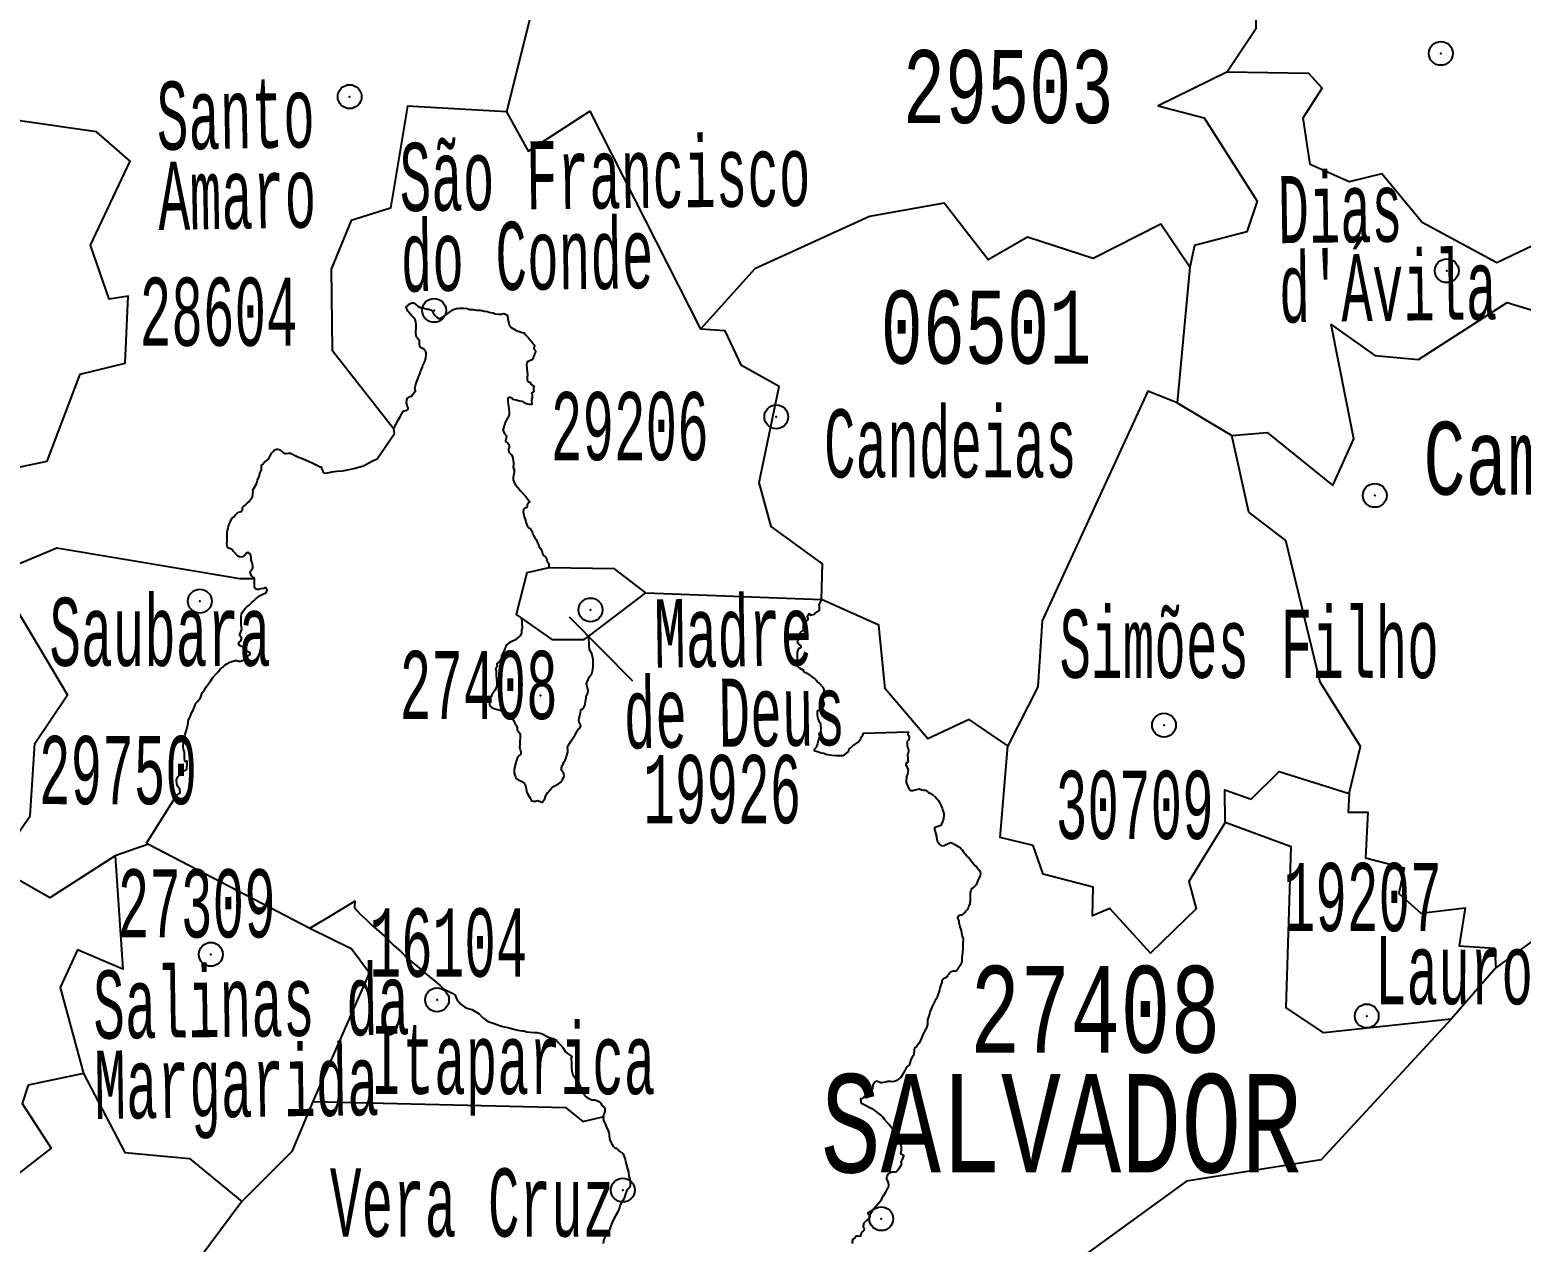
# Model space of a CAD drawing. Header units: millimetres. Extents: x 9851 to 10267, y 23387 to 23778.
# Drawn here: x 10202.42 to 10208.06, y 23594.99 to 23599.58 of the extents above; entities that cross this region are included whole.
import ezdxf
from ezdxf.enums import TextEntityAlignment as Align

# ---------------------------------------------------------------- set-up
doc = ezdxf.new("R2010")
doc.units = ezdxf.units.MM
doc.layers.add('3', color=7, linetype='Continuous')
doc.styles.add('MONOTXT', font='MONOTXT', dxfattribs={"height": 0.2})

# ---------------------------------------------------------------- blocks, each defined once
blk = doc.blocks.new('SEDE')
at = {"layer": '3', "color": 7, "linetype": 'Continuous'}
blk.add_circle((0, 0), 0.00451, dxfattribs=at)

msp = doc.modelspace()

# ---------------------------------------------------------------- linework, layer by layer
at = {"color": 7, "linetype": 'Continuous'}
for p, q in [((10204.3626, 23599.8152), (10204.2263, 23599.269)), ((10206.811, 23598.6813), (10206.7635, 23598.1685)), ((10206.7635, 23598.1685), (10206.9699, 23598.0453)), ((10203.8018, 23598.053), (10203.8, 23598.0705)), ((10204.537, 23597.2865), (10204.7535, 23597.4494)), ((10204.7535, 23597.4494), (10205.4176, 23597.4244)), ((10204.7034, 23597.1157), (10204.4637, 23597.3578)), ((10202.8717, 23596.4994), (10202.7452, 23596.4548)), ((10202.864, 23596.5034), (10202.8717, 23596.4994)), ((10202.8717, 23596.4994), (10203.4825, 23596.1812)), ((10203.4825, 23596.1812), (10203.5498, 23596.2216)), ((10203.4825, 23596.1812), (10203.6379, 23596.104)), ((10207.969, 23596.0315), (10207.7996, 23595.8372)), ((10204.5907, 23595.4682), (10204.5925, 23595.4686))]:
    msp.add_line(p, q, dxfattribs=at)
for points in [[(10206.9505, 23599.4192), (10207.0621, 23599.586), (10207.0599, 23599.7051), (10207.2852, 23599.7341), (10207.114, 23599.7521), (10207.0682, 23599.9292), (10206.9457, 23599.9771), (10207.4218, 23600.4023)], [(10202.3227, 23597.625), (10202.3499, 23597.7618), (10202.266, 23597.8034), (10202.2718, 23597.9031), (10202.4888, 23597.9478), (10202.6138, 23598.2772), (10202.7838, 23598.3191), (10202.7954, 23598.5726), (10202.7227, 23598.561), (10202.6521, 23598.7656), (10202.8019, 23599.0827), (10202.6746, 23599.1934), (10202.3846, 23599.2358), (10202.3341, 23599.3921), (10202.1363, 23599.4644), (10202.1524, 23599.6528), (10201.9715, 23599.7106)], [(10206.9505, 23599.4192), (10206.691, 23599.2926), (10206.8652, 23599.247), (10207.0654, 23598.9309), (10207.0269, 23598.8152), (10206.8291, 23598.7633), (10206.811, 23598.6813)], [(10208.6071, 23599.1244), (10208.4235, 23599.142), (10208.2374, 23599.0421), (10208.216, 23598.8138), (10207.9724, 23598.6985), (10207.6899, 23598.8506), (10207.5374, 23599.0348), (10207.4141, 23599.0041), (10207.2657, 23599.0704), (10207.2396, 23599.2464), (10207.3118, 23599.3587), (10207.2613, 23599.415), (10206.9505, 23599.4192)], [(10206.9699, 23598.0453), (10207.1035, 23598.0566), (10207.3521, 23597.8555), (10207.4315, 23598.0326), (10207.3452, 23598.4653), (10207.511, 23598.3475), (10207.676, 23598.3328), (10208.0115, 23598.5482), (10208.2465, 23598.4764), (10208.3749, 23598.2948), (10208.5682, 23598.3862), (10208.6951, 23598.5614), (10208.9193, 23598.6487), (10208.9679, 23598.8379), (10209.2116, 23598.835), (10209.3254, 23598.7464), (10209.4196, 23598.7901), (10209.3574, 23599.0375), (10209.1257, 23599.1448), (10209.1588, 23599.2188), (10209.0718, 23599.3907), (10208.9185, 23599.3847), (10208.7974, 23599.1851), (10208.6071, 23599.1244)], [(10204.2263, 23599.269), (10203.8513, 23599.2909), (10203.7866, 23598.9055), (10203.6385, 23598.8584), (10203.563, 23598.6748), (10203.5665, 23598.3681), (10203.8, 23598.0705)], [(10204.2263, 23599.269), (10204.3074, 23599.1206), (10204.5412, 23599.272), (10204.9599, 23598.4476)], [(10206.811, 23598.6813), (10206.7013, 23598.8444), (10206.4446, 23598.7152), (10206.1966, 23598.7952), (10206.0485, 23598.7101), (10205.881, 23598.9238), (10205.5991, 23598.8731), (10205.1649, 23598.6752), (10204.9599, 23598.4476)], [(10210.4315, 23598.8363), (10210.3107, 23598.6745), (10210.2602, 23598.4476), (10209.5644, 23597.7968), (10208.2763, 23596.2565), (10207.969, 23596.0315)], [(10203.8, 23598.0705), (10203.8094, 23598.0912), (10203.818, 23598.1052), (10203.8249, 23598.1187), (10203.83, 23598.1287), (10203.8333, 23598.1345), (10203.8383, 23598.1385), (10203.8448, 23598.1399), (10203.8484, 23598.1412), (10203.8505, 23598.1426), (10203.8539, 23598.1443), (10203.8538, 23598.1502), (10203.8506, 23598.157), (10203.8472, 23598.1701), (10203.8485, 23598.1787), (10203.8518, 23598.1868), (10203.8592, 23598.1913), (10203.8674, 23598.1949), (10203.8711, 23598.2008), (10203.8769, 23598.2075), (10203.8813, 23598.212), (10203.8813, 23598.2152), (10203.8795, 23598.2236), (10203.8814, 23598.2348), (10203.886, 23598.2467), (10203.8892, 23598.256), (10203.8934, 23598.2668), (10203.8971, 23598.275), (10203.9013, 23598.2854), (10203.9043, 23598.2957), (10203.9077, 23598.3052), (10203.911, 23598.3151), (10203.9142, 23598.3205), (10203.9175, 23598.3254), (10203.9207, 23598.3377), (10203.9222, 23598.3499), (10203.9222, 23598.3552), (10203.9206, 23598.3611), (10203.9174, 23598.3669), (10203.913, 23598.372), (10203.9053, 23598.3758), (10203.9009, 23598.3785), (10203.8984, 23598.3824), (10203.897, 23598.3901), (10203.8971, 23598.3987), (10203.8971, 23598.4059), (10203.8934, 23598.4079), (10203.89, 23598.4127), (10203.8852, 23598.4176), (10203.8834, 23598.4312), (10203.8834, 23598.438), (10203.8839, 23598.4469), (10203.884, 23598.4564), (10203.8838, 23598.4655), (10203.8824, 23598.4754), (10203.8806, 23598.4831), (10203.8784, 23598.4885), (10203.8712, 23598.4935), (10203.8667, 23598.4989), (10203.8585, 23598.5075), (10203.853, 23598.5153), (10203.8484, 23598.5248), (10203.8455, 23598.5297), (10203.8462, 23598.532), (10203.8494, 23598.5337), (10203.8512, 23598.5355), (10203.8531, 23598.5355), (10203.8549, 23598.5387), (10203.8567, 23598.5419), (10203.8623, 23598.545), (10203.8678, 23598.5463), (10203.874, 23598.5463), (10203.8783, 23598.5447), (10203.8902, 23598.5341), (10203.8966, 23598.5309), (10203.8994, 23598.5295), (10203.9044, 23598.5293), (10203.9099, 23598.5282), (10203.917, 23598.5255), (10203.9267, 23598.5227), (10203.9324, 23598.5227), (10203.9425, 23598.5186), (10203.9441, 23598.5168), (10203.947, 23598.5123), (10203.9484, 23598.5082), (10203.9516, 23598.5033), (10203.9544, 23598.4992), (10203.9631, 23598.491), (10203.9704, 23598.4878), (10203.9722, 23598.4865), (10203.9779, 23598.4883), (10203.9883, 23598.4954), (10204.0094, 23598.5106), (10204.0182, 23598.5166), (10204.026, 23598.522), (10204.0366, 23598.5256), (10204.0499, 23598.5269), (10204.0655, 23598.5268), (10204.0788, 23598.5255), (10204.0875, 23598.5222), (10204.0985, 23598.5221), (10204.1054, 23598.5209), (10204.1123, 23598.5195), (10204.1201, 23598.5193), (10204.126, 23598.5192), (10204.1325, 23598.5181), (10204.1421, 23598.5154), (10204.1536, 23598.5137), (10204.1586, 23598.5122), (10204.1664, 23598.5101), (10204.1751, 23598.5088), (10204.1829, 23598.5054), (10204.1958, 23598.5039), (10204.2065, 23598.5039), (10204.2095, 23598.5053), (10204.216, 23598.507), (10204.2247, 23598.503), (10204.2292, 23598.4998), (10204.2297, 23598.4995), (10204.2299, 23598.4948), (10204.2324, 23598.4808), (10204.2362, 23598.4637), (10204.2438, 23598.4542), (10204.2589, 23598.4447), (10204.2694, 23598.4396), (10204.2758, 23598.4383), (10204.2807, 23598.436), (10204.2903, 23598.4333), (10204.2928, 23598.4333), (10204.2942, 23598.4305), (10204.296, 23598.4265), (10204.3038, 23598.42), (10204.3084, 23598.4152), (10204.3166, 23598.4053), (10204.3209, 23598.4), (10204.3246, 23598.3958), (10204.3301, 23598.3885), (10204.3317, 23598.3866), (10204.3317, 23598.3836), (10204.33, 23598.3777), (10204.33, 23598.3732), (10204.3305, 23598.3716), (10204.3323, 23598.3691), (10204.3348, 23598.3664), (10204.3367, 23598.3643), (10204.3352, 23598.3619), (10204.332, 23598.3537), (10204.3301, 23598.3465), (10204.3281, 23598.3427), (10204.3228, 23598.3316), (10204.3193, 23598.3303), (10204.3103, 23598.3258), (10204.3062, 23598.3245), (10204.303, 23598.3191), (10204.3016, 23598.3132), (10204.3029, 23598.2992), (10204.3047, 23598.2838), (10204.3051, 23598.2806), (10204.3051, 23598.2768), (10204.3049, 23598.2719), (10204.3037, 23598.2676), (10204.3037, 23598.2626), (10204.3037, 23598.2577), (10204.3042, 23598.2536), (10204.3064, 23598.25), (10204.308, 23598.2479), (10204.314, 23598.2468), (10204.3165, 23598.2455), (10204.3169, 23598.2405), (10204.3213, 23598.2369), (10204.3288, 23598.2327), (10204.3288, 23598.2296), (10204.3275, 23598.2224), (10204.3275, 23598.2188), (10204.3292, 23598.2136), (10204.3292, 23598.2116), (10204.3265, 23598.2104), (10204.3223, 23598.2066), (10204.3237, 23598.1974), (10204.3237, 23598.1901), (10204.3209, 23598.1766), (10204.3222, 23598.1655), (10204.3208, 23598.1621), (10204.313, 23598.1619), (10204.3061, 23598.1631), (10204.2986, 23598.1662), (10204.2917, 23598.1712), (10204.2855, 23598.174), (10204.2768, 23598.1753), (10204.2702, 23598.1762), (10204.2626, 23598.1786), (10204.2502, 23598.1808), (10204.2484, 23598.1826), (10204.2463, 23598.1867), (10204.2419, 23598.188), (10204.236, 23598.1898), (10204.2309, 23598.1859), (10204.2309, 23598.177), (10204.2324, 23598.1623), (10204.2331, 23598.1569), (10204.2349, 23598.1474), (10204.2363, 23598.1316), (10204.2365, 23598.1227), (10204.2339, 23598.1178), (10204.2337, 23598.1147), (10204.229, 23598.1077), (10204.2233, 23598.0992), (10204.22, 23598.092), (10204.2184, 23598.0865), (10204.2157, 23598.0757), (10204.2126, 23598.0665), (10204.219, 23598.0518), (10204.2204, 23598.0491), (10204.2231, 23598.0459), (10204.2258, 23598.0439), (10204.2245, 23598.0355), (10204.2231, 23598.0297), (10204.2228, 23598.0243), (10204.2248, 23598.0208), (10204.2306, 23598.0157), (10204.2331, 23598.0125), (10204.2349, 23598.008), (10204.2368, 23598.003), (10204.234, 23597.9958), (10204.2337, 23597.9911), (10204.2344, 23597.9822), (10204.2444, 23597.9725), (10204.2481, 23597.966), (10204.2499, 23597.9596), (10204.2517, 23597.9503), (10204.2522, 23597.9436), (10204.2521, 23597.9352), (10204.2519, 23597.932), (10204.2507, 23597.928), (10204.2516, 23597.9224), (10204.2544, 23597.9158), (10204.2548, 23597.91), (10204.2545, 23597.905), (10204.2532, 23597.9005), (10204.2517, 23597.8865), (10204.2517, 23597.877), (10204.2533, 23597.8706), (10204.2562, 23597.8652), (10204.2606, 23597.8589), (10204.2683, 23597.8483), (10204.2788, 23597.8351), (10204.2903, 23597.8228), (10204.2985, 23597.8148), (10204.3047, 23597.8069), (10204.3095, 23597.8008), (10204.3141, 23597.7947), (10204.3071, 23597.7888), (10204.3055, 23597.7848), (10204.3044, 23597.7803), (10204.3042, 23597.7753), (10204.2989, 23597.7717), (10204.2961, 23597.7715), (10204.2905, 23597.7645), (10204.2891, 23597.7557), (10204.2919, 23597.7439), (10204.2923, 23597.7376), (10204.296, 23597.7281), (10204.2991, 23597.7191), (10204.3005, 23597.7141), (10204.3032, 23597.7065), (10204.3055, 23597.7026), (10204.3091, 23597.6976), (10204.3137, 23597.6951), (10204.3194, 23597.6856), (10204.3224, 23597.6825), (10204.3238, 23597.6764), (10204.3251, 23597.6714), (10204.3283, 23597.6662), (10204.3329, 23597.6576), (10204.3379, 23597.651), (10204.3406, 23597.6454), (10204.3434, 23597.6388), (10204.3466, 23597.6314), (10204.3498, 23597.6239), (10204.3543, 23597.617), (10204.3594, 23597.609), (10204.3639, 23597.5935), (10204.3657, 23597.5917), (10204.3698, 23597.5889), (10204.3735, 23597.5858), (10204.3767, 23597.5804), (10204.3783, 23597.5749), (10204.3803, 23597.5665), (10204.3835, 23597.5636), (10204.3861, 23597.5587), (10204.3865, 23597.5557), (10204.3857, 23597.5444)], [(10205.4176, 23597.4244), (10205.4218, 23597.5601), (10205.2277, 23597.7014), (10205.1815, 23597.8668), (10205.2579, 23598.2301), (10205.1154, 23598.3097), (10205.0533, 23598.4405), (10204.9599, 23598.4476)], [(10206.7635, 23598.1685), (10206.6524, 23598.2127), (10206.2527, 23597.3437), (10206.2357, 23597.0941), (10206.1229, 23596.8706)], [(10203.2628, 23597.5124), (10203.2592, 23597.5186), (10203.2565, 23597.5264), (10203.2568, 23597.5287), (10203.2593, 23597.5325), (10203.2669, 23597.5444), (10203.2669, 23597.5447), (10203.266, 23597.552), (10203.2658, 23597.5589), (10203.2633, 23597.5652), (10203.2615, 23597.5693), (10203.2597, 23597.5738), (10203.2601, 23597.5824), (10203.2588, 23597.5906), (10203.2538, 23597.5984), (10203.2478, 23597.6028), (10203.2423, 23597.5999), (10203.2372, 23597.5942), (10203.2336, 23597.5908), (10203.2276, 23597.5864), (10203.2179, 23597.5853), (10203.2092, 23597.5891), (10203.1969, 23597.602), (10203.1928, 23597.6065), (10203.1907, 23597.6115), (10203.1822, 23597.6161), (10203.1737, 23597.6194), (10203.1703, 23597.6218), (10203.1681, 23597.636), (10203.1695, 23597.645), (10203.1697, 23597.6518), (10203.1698, 23597.6666), (10203.1692, 23597.68), (10203.1706, 23597.6874), (10203.1729, 23597.6935), (10203.1747, 23597.7022), (10203.1784, 23597.7118), (10203.1829, 23597.7226), (10203.1875, 23597.7314), (10203.1928, 23597.7365), (10203.2015, 23597.7451), (10203.2057, 23597.7503), (10203.2135, 23597.7545), (10203.2222, 23597.7579), (10203.2254, 23597.7612), (10203.2278, 23597.7644), (10203.2276, 23597.7683), (10203.226, 23597.7715), (10203.2301, 23597.7755), (10203.2357, 23597.78), (10203.2453, 23597.7885), (10203.2513, 23597.7939), (10203.2571, 23597.8025), (10203.2615, 23597.8079), (10203.2647, 23597.8136), (10203.267, 23597.8241), (10203.2671, 23597.8327), (10203.2669, 23597.84), (10203.2676, 23597.8413), (10203.2689, 23597.8427), (10203.2777, 23597.8568), (10203.281, 23597.8661), (10203.2842, 23597.876), (10203.2879, 23597.8855), (10203.2917, 23597.8941), (10203.293, 23597.9017), (10203.2972, 23597.9098), (10203.2986, 23597.9155), (10203.2991, 23597.9206), (10203.2991, 23597.927), (10203.2993, 23597.9329), (10203.3024, 23597.9353), (10203.3093, 23597.9432), (10203.3114, 23597.9468), (10203.3203, 23597.9513), (10203.3263, 23597.9558), (10203.33, 23597.9625), (10203.3328, 23597.9711), (10203.3388, 23597.9792), (10203.3429, 23597.9851), (10203.3485, 23597.9905), (10203.3554, 23597.9936), (10203.3604, 23597.9936), (10203.3659, 23597.9922), (10203.3705, 23597.9891), (10203.376, 23597.9846), (10203.3828, 23597.9795), (10203.3888, 23597.9775), (10203.3916, 23597.9764), (10203.3934, 23597.9764), (10203.4012, 23597.9786), (10203.4095, 23597.9785), (10203.437, 23597.9645), (10203.4566, 23597.9568), (10203.4773, 23597.9477), (10203.4965, 23597.9386), (10203.5217, 23597.9266), (10203.5249, 23597.9266), (10203.5263, 23597.9252), (10203.5268, 23597.9213), (10203.5286, 23597.9177), (10203.5304, 23597.9132), (10203.5308, 23597.91), (10203.5313, 23597.9073), (10203.5345, 23597.9035), (10203.5359, 23597.9024), (10203.5492, 23597.9037), (10203.5666, 23597.9082), (10203.5836, 23597.9095), (10203.6052, 23597.9108), (10203.6264, 23597.9157), (10203.6488, 23597.9208), (10203.6856, 23597.9304), (10203.7187, 23597.9486), (10203.7367, 23597.9569), (10203.8018, 23598.053)], [(10207.4141, 23596.6912), (10207.4566, 23596.8691), (10207.3041, 23597.1117), (10207.1746, 23597.6477), (10207.0343, 23597.7548), (10206.9699, 23598.0453)], [(10202.2899, 23596.4143), (10202.4241, 23596.6057), (10202.4416, 23596.8802), (10202.5652, 23597.0635), (10202.2949, 23597.5182), (10202.3227, 23597.625)], [(10203.2732, 23597.5026), (10203.2177, 23597.5028), (10202.5251, 23597.6189), (10202.3532, 23597.547), (10202.3227, 23597.625)], [(10204.3857, 23597.5444), (10204.3032, 23597.5252), (10204.2627, 23597.3685), (10204.2829, 23597.3543)], [(10204.7535, 23597.4494), (10204.6349, 23597.5405), (10204.3857, 23597.5444)], [(10202.864, 23596.5034), (10202.978, 23596.6831), (10202.9916, 23596.693), (10202.992, 23596.693), (10202.9909, 23596.7061), (10202.9827, 23596.7169), (10202.9786, 23596.7269), (10202.9773, 23596.7432), (10202.9828, 23596.7539), (10202.9921, 23596.767), (10203.0004, 23596.7765), (10203.0077, 23596.778), (10203.0137, 23596.78), (10203.0165, 23596.7827), (10203.0165, 23596.7857), (10203.0162, 23596.79), (10203.0174, 23596.7931), (10203.0179, 23596.7949), (10203.0179, 23596.799), (10203.0177, 23596.8053), (10203.0177, 23596.8121), (10203.0164, 23596.8148), (10203.012, 23596.8108), (10203.0092, 23596.8135), (10203.0079, 23596.8261), (10203.0082, 23596.8329), (10203.0085, 23596.8388), (10203.0085, 23596.8446), (10203.0069, 23596.8509), (10203.0044, 23596.8545), (10203.003, 23596.872), (10203.0045, 23596.8788), (10203.0059, 23596.8909), (10203.0096, 23596.9103), (10203.0159, 23596.9301), (10203.0203, 23596.9509), (10203.0222, 23596.9597), (10203.0222, 23596.9629), (10203.0241, 23596.9716), (10203.0292, 23596.9807), (10203.0347, 23596.9955), (10203.0408, 23597.0055), (10203.0449, 23597.0158), (10203.0454, 23597.0188), (10203.0477, 23597.0266), (10203.0517, 23597.0339), (10203.0565, 23597.0393), (10203.0681, 23597.0532), (10203.0743, 23597.0712), (10203.0838, 23597.083), (10203.0886, 23597.092), (10203.0972, 23597.1046), (10203.1062, 23597.1154), (10203.1156, 23597.1293), (10203.129, 23597.1443), (10203.1368, 23597.1519), (10203.1433, 23597.1609), (10203.1528, 23597.1685), (10203.1622, 23597.1776), (10203.1684, 23597.1816), (10203.1797, 23597.1872), (10203.199, 23597.1937), (10203.2059, 23597.1934), (10203.2116, 23597.1918), (10203.221, 23597.1916), (10203.2302, 23597.1954), (10203.2362, 23597.2012), (10203.2449, 23597.2076), (10203.2537, 23597.2147), (10203.2565, 23597.2193), (10203.2551, 23597.2233), (10203.2549, 23597.2247), (10203.251, 23597.226), (10203.2441, 23597.2292), (10203.2396, 23597.2337), (10203.235, 23597.2387), (10203.2318, 23597.2428), (10203.2281, 23597.246), (10203.221, 23597.2487), (10203.2159, 23597.2505), (10203.2123, 23597.2564), (10203.2149, 23597.2633), (10203.2211, 23597.2688), (10203.2232, 23597.2744), (10203.223, 23597.2812), (10203.2202, 23597.2848), (10203.2177, 23597.2879), (10203.2175, 23597.2925), (10203.2198, 23597.2988), (10203.2242, 23597.3085), (10203.2247, 23597.3148), (10203.222, 23597.3261), (10203.222, 23597.3415), (10203.2228, 23597.359), (10203.2238, 23597.3694), (10203.2265, 23597.3753), (10203.2318, 23597.3844), (10203.2383, 23597.3918), (10203.2432, 23597.3974), (10203.2521, 23597.4035), (10203.2627, 23597.4127), (10203.2697, 23597.4194), (10203.2751, 23597.4248), (10203.2846, 23597.4327), (10203.2936, 23597.4397), (10203.3037, 23597.445), (10203.3161, 23597.4495), (10203.3184, 23597.4532), (10203.3212, 23597.4594), (10203.3199, 23597.463), (10203.3169, 23597.4685), (10203.3102, 23597.4685), (10203.3063, 23597.4667), (10203.2971, 23597.4652), (10203.2873, 23597.4623), (10203.2827, 23597.4623), (10203.2785, 23597.4641), (10203.2764, 23597.4645), (10203.273, 23597.4695), (10203.2731, 23597.474), (10203.2731, 23597.4826), (10203.2731, 23597.4914), (10203.2732, 23597.4989), (10203.2732, 23597.5026)], [(10203.2732, 23597.5026), (10203.2732, 23597.5034), (10203.2718, 23597.5066), (10203.2704, 23597.5066), (10203.2628, 23597.5124)], [(10205.4176, 23597.4244), (10205.408, 23597.4039), (10205.4082, 23597.3988), (10205.4082, 23597.3852), (10205.4082, 23597.3834), (10205.4054, 23597.3802), (10205.4022, 23597.3785), (10205.3939, 23597.3735), (10205.3875, 23597.3681), (10205.3861, 23597.3663), (10205.3801, 23597.365), (10205.3762, 23597.3659), (10205.3732, 23597.3695), (10205.3719, 23597.3709), (10205.3682, 23597.3693), (10205.3666, 23597.365), (10205.3654, 23597.3623), (10205.3638, 23597.3596), (10205.3643, 23597.3547), (10205.3663, 23597.351), (10205.3661, 23597.3481), (10205.3603, 23597.3431), (10205.3511, 23597.3379), (10205.3497, 23597.3348), (10205.3495, 23597.3312), (10205.3483, 23597.3276), (10205.3485, 23597.3213), (10205.3485, 23597.3108), (10205.3471, 23597.3066), (10205.3423, 23597.3036), (10205.3391, 23597.3005), (10205.3361, 23597.2966), (10205.3331, 23597.2933), (10205.331, 23597.2868), (10205.3284, 23597.2827), (10205.3287, 23597.2766), (10205.3289, 23597.2741), (10205.3289, 23597.27), (10205.3257, 23597.2653), (10205.3297, 23597.2568), (10205.3348, 23597.2529), (10205.3371, 23597.2515), (10205.3394, 23597.2488), (10205.3391, 23597.2429), (10205.3352, 23597.2405), (10205.3311, 23597.2389), (10205.3274, 23597.2294), (10205.326, 23597.2247), (10205.3259, 23597.2132), (10205.325, 23597.1956), (10205.3268, 23597.1843), (10205.3268, 23597.1822), (10205.3281, 23597.1759), (10205.3281, 23597.1735), (10205.3281, 23597.1708), (10205.3291, 23597.1687), (10205.335, 23597.1667), (10205.335, 23597.1664), (10205.3387, 23597.1628), (10205.3405, 23597.1615), (10205.3453, 23597.1617), (10205.3501, 23597.1553), (10205.3515, 23597.1513), (10205.3547, 23597.1486), (10205.3584, 23597.1486), (10205.3622, 23597.1459), (10205.3648, 23597.1442), (10205.3753, 23597.1377), (10205.3854, 23597.13), (10205.3923, 23597.1246), (10205.3978, 23597.1196), (10205.4053, 23597.1106), (10205.4106, 23597.1073), (10205.4225, 23597.0933), (10205.4252, 23597.087), (10205.4266, 23597.0843), (10205.4266, 23597.0793), (10205.4263, 23597.0724), (10205.4263, 23597.0694), (10205.4251, 23597.068), (10205.4219, 23597.0647), (10205.4224, 23597.0593), (10205.4203, 23597.0545), (10205.4212, 23597.0464), (10205.4264, 23597.0306), (10205.4248, 23597.0197), (10205.4209, 23597.0144), (10205.4176, 23597.0112), (10205.4107, 23597.0076), (10205.4057, 23597.0049), (10205.4043, 23597.0035), (10205.4011, 23596.9991), (10205.4011, 23596.9891), (10205.4029, 23596.981), (10205.4042, 23596.9738), (10205.4077, 23596.9656), (10205.412, 23596.9575), (10205.4138, 23596.9507), (10205.4156, 23596.934), (10205.4137, 23596.924), (10205.411, 23596.9178), (10205.4114, 23596.9142), (10205.4121, 23596.9112), (10205.4044, 23596.8902), (10205.4031, 23596.8844), (10205.4028, 23596.8783), (10205.3989, 23596.8704), (10205.3989, 23596.8672), (10205.3989, 23596.8659), (10205.3952, 23596.8627), (10205.3899, 23596.8574), (10205.3892, 23596.8528), (10205.4057, 23596.8478), (10205.4158, 23596.8447), (10205.4259, 23596.8432), (10205.4337, 23596.8399), (10205.458, 23596.8362), (10205.4709, 23596.8348), (10205.4867, 23596.8346), (10205.4968, 23596.8345), (10205.5048, 23596.8372), (10205.5196, 23596.8498), (10205.5228, 23596.8598), (10205.5293, 23596.8652), (10205.5366, 23596.8715), (10205.5562, 23596.8852), (10205.5613, 23596.8913), (10205.5666, 23596.8989), (10205.5693, 23596.9051), (10205.5742, 23596.9116), (10205.5763, 23596.9186), (10205.5767, 23596.9185), (10205.7448, 23596.9234), (10205.7445, 23596.9144), (10205.748, 23596.9095), (10205.7498, 23596.9059), (10205.7484, 23596.8927), (10205.7484, 23596.8925), (10205.7454, 23596.8911), (10205.741, 23596.8877), (10205.7408, 23596.8862), (10205.741, 23596.8814), (10205.7412, 23596.8698), (10205.7428, 23596.8661), (10205.7455, 23596.8611), (10205.747, 23596.853), (10205.7469, 23596.8478), (10205.7455, 23596.8433), (10205.7437, 23596.8422), (10205.7427, 23596.8352), (10205.7439, 23596.8226), (10205.7438, 23596.8176), (10205.745, 23596.8117), (10205.7447, 23596.8094), (10205.738, 23596.8058), (10205.7367, 23596.799), (10205.7408, 23596.7923), (10205.7454, 23596.7787), (10205.7439, 23596.7744), (10205.7426, 23596.7639), (10205.7393, 23596.7533), (10205.7391, 23596.7476), (10205.7379, 23596.7431), (10205.7379, 23596.7337), (10205.7406, 23596.7264), (10205.7445, 23596.7179), (10205.7474, 23596.7093), (10205.7506, 23596.7049), (10205.7547, 23596.7015), (10205.7631, 23596.702), (10205.7722, 23596.7047), (10205.7879, 23596.7083), (10205.7965, 23596.7047), (10205.8041, 23596.7032), (10205.8113, 23596.703), (10205.8218, 23596.6948), (10205.828, 23596.6919), (10205.8369, 23596.6874), (10205.8484, 23596.6774), (10205.8543, 23596.6704), (10205.8594, 23596.6657), (10205.863, 23596.6598), (10205.8671, 23596.6494), (10205.8703, 23596.6447), (10205.8736, 23596.6358), (10205.8758, 23596.6299), (10205.8781, 23596.6224), (10205.8804, 23596.6157), (10205.8806, 23596.6115), (10205.8806, 23596.6047), (10205.8794, 23596.5993), (10205.8791, 23596.5952), (10205.8778, 23596.5912), (10205.8764, 23596.5857), (10205.8746, 23596.5803), (10205.872, 23596.5759), (10205.8685, 23596.5691), (10205.8614, 23596.5677), (10205.8472, 23596.5623), (10205.8456, 23596.561), (10205.8444, 23596.556), (10205.8526, 23596.5278), (10205.8525, 23596.5248), (10205.8539, 23596.5176), (10205.8555, 23596.5117), (10205.8571, 23596.5085), (10205.8603, 23596.5039), (10205.8617, 23596.5004), (10205.8709, 23596.493), (10205.8842, 23596.4936), (10205.8892, 23596.4977), (10205.906, 23596.5051), (10205.9127, 23596.5026), (10205.9219, 23596.4972), (10205.9283, 23596.494), (10205.9346, 23596.4902), (10205.9425, 23596.4861), (10205.9498, 23596.4779), (10205.9537, 23596.4709), (10205.9612, 23596.4619), (10205.9635, 23596.4601), (10205.9697, 23596.4511), (10205.9766, 23596.446), (10205.9846, 23596.4347), (10205.9942, 23596.4228), (10205.9976, 23596.4185), (10206.0038, 23596.4146), (10206.0109, 23596.4036), (10206.0129, 23596.4018), (10206.0143, 23596.4004), (10206.0176, 23596.395), (10206.0194, 23596.3892), (10206.0194, 23596.3862), (10206.018, 23596.3803), (10206.0154, 23596.3747), (10206.0097, 23596.365), (10206.008, 23596.3582), (10206.0034, 23596.3496), (10206.0023, 23596.3458), (10205.999, 23596.3413), (10205.9958, 23596.3388), (10205.9912, 23596.3352), (10205.9864, 23596.3311), (10205.9838, 23596.328), (10205.9822, 23596.3222), (10205.9799, 23596.3157), (10205.9799, 23596.3131), (10205.9799, 23596.3116), (10205.9799, 23596.309), (10205.9801, 23596.2995), (10205.9801, 23596.2932), (10205.9801, 23596.2887), (10205.9801, 23596.282), (10205.9787, 23596.2779), (10205.9784, 23596.2725), (10205.9749, 23596.266), (10205.9731, 23596.2603), (10205.9685, 23596.2509), (10205.9639, 23596.2452), (10205.9604, 23596.2418), (10205.9547, 23596.2364), (10205.9519, 23596.2338), (10205.9475, 23596.2306), (10205.9434, 23596.2306), (10205.9399, 23596.2292), (10205.9358, 23596.2279), (10205.9344, 23596.2263), (10205.9317, 23596.2202), (10205.9339, 23596.2164), (10205.9353, 23596.2117), (10205.9371, 23596.2076), (10205.9376, 23596.199), (10205.9394, 23596.1933), (10205.9412, 23596.1863), (10205.9434, 23596.18), (10205.9453, 23596.1713), (10205.9475, 23596.1636), (10205.948, 23596.1579), (10205.9498, 23596.1497), (10205.9535, 23596.1407), (10205.9534, 23596.1344), (10205.9521, 23596.1259), (10205.9521, 23596.1209), (10205.9518, 23596.117), (10205.9518, 23596.1092), (10205.9518, 23596.1021), (10205.9504, 23596.0936), (10205.9503, 23596.0856), (10205.9492, 23596.0791), (10205.9483, 23596.0704), (10205.9482, 23596.0654), (10205.948, 23596.0536), (10205.9465, 23596.0491), (10205.9452, 23596.0444), (10205.9396, 23596.0361), (10205.9348, 23596.0285), (10205.9297, 23596.0209), (10205.9251, 23596.0185), (10205.9173, 23596.0182), (10205.9118, 23596.0171), (10205.9067, 23596.0157), (10205.9047, 23596.0135), (10205.9003, 23596.011), (10205.8975, 23596.0059), (10205.8943, 23596.0021), (10205.8929, 23595.9982), (10205.8879, 23595.9948), (10205.8844, 23595.9924), (10205.8782, 23595.9892), (10205.8766, 23595.9874), (10205.8731, 23595.9833), (10205.8728, 23595.9763), (10205.8694, 23595.9664), (10205.8666, 23595.9579), (10205.8638, 23595.9484), (10205.8611, 23595.9393), (10205.856, 23595.9247), (10205.8534, 23595.9161), (10205.8476, 23595.9082), (10205.8435, 23595.9003), (10205.8389, 23595.8897), (10205.8352, 23595.8829), (10205.8324, 23595.8751), (10205.8277, 23595.8665), (10205.8255, 23595.8566), (10205.822, 23595.8464), (10205.8194, 23595.8388), (10205.818, 23595.8343), (10205.818, 23595.8249), (10205.818, 23595.8171), (10205.8147, 23595.8044), (10205.8092, 23595.7952), (10205.8062, 23595.7878), (10205.8009, 23595.779), (10205.7974, 23595.7684), (10205.7921, 23595.7566), (10205.7852, 23595.7454), (10205.7787, 23595.7368), (10205.7755, 23595.7314), (10205.7741, 23595.73), (10205.7709, 23595.7287), (10205.769, 23595.7269), (10205.7676, 23595.7226), (10205.7685, 23595.7161), (10205.7672, 23595.707), (10205.7651, 23595.6992), (10205.7607, 23595.6931), (10205.7552, 23595.6841), (10205.7517, 23595.6712), (10205.7491, 23595.6633), (10205.7431, 23595.6574), (10205.7362, 23595.6505), (10205.7332, 23595.6435), (10205.726, 23595.6313), (10205.7171, 23595.6169), (10205.7099, 23595.6117), (10205.7051, 23595.6061), (10205.6975, 23595.6026), (10205.6855, 23595.6002), (10205.68, 23595.6016), (10205.6685, 23595.6014), (10205.6653, 23595.6002), (10205.6566, 23595.5987), (10205.6462, 23595.5962), (10205.6414, 23595.5962), (10205.6364, 23595.599), (10205.6295, 23595.6008), (10205.6242, 23595.6021), (10205.621, 23595.6006), (10205.6143, 23595.5918), (10205.6115, 23595.5877), (10205.6101, 23595.5773), (10205.6059, 23595.563), (10205.6038, 23595.5571), (10205.5962, 23595.5487), (10205.5919, 23595.5408), (10205.5852, 23595.5391), (10205.5822, 23595.5426), (10205.5788, 23595.544), (10205.5785, 23595.5426), (10205.576, 23595.5404), (10205.5712, 23595.5372), (10205.565, 23595.5359), (10205.5645, 23595.532), (10205.5659, 23595.5292), (10205.5659, 23595.5228), (10205.5688, 23595.5183), (10205.5741, 23595.5162), (10205.6081, 23595.4986), (10205.6388, 23595.4762), (10205.6429, 23595.4729), (10205.6479, 23595.468), (10205.6507, 23595.4666), (10205.6512, 23595.4653), (10205.6548, 23595.4592), (10205.6658, 23595.4465), (10205.6743, 23595.4379), (10205.6795, 23595.4312), (10205.6869, 23595.4208), (10205.6924, 23595.4163), (10205.6988, 23595.4074), (10205.7029, 23595.3982), (10205.7051, 23595.3943), (10205.7088, 23595.386), (10205.7109, 23595.3812), (10205.712, 23595.3738), (10205.7138, 23595.372), (10205.7156, 23595.3652), (10205.7175, 23595.3589), (10205.718, 23595.3575), (10205.7184, 23595.3548), (10205.7184, 23595.3499), (10205.7183, 23595.342), (10205.7181, 23595.3345), (10205.7169, 23595.3289), (10205.7279, 23595.3221), (10205.7279, 23595.3187), (10205.7243, 23595.3105), (10205.7196, 23595.3016), (10205.7182, 23595.2961), (10205.7196, 23595.29), (10205.7181, 23595.2833), (10205.7145, 23595.2771), (10205.7106, 23595.2705), (10205.7057, 23595.2655), (10205.7016, 23595.2596), (10205.6954, 23595.2582), (10205.6864, 23595.2583), (10205.68, 23595.2587), (10205.6678, 23595.2489), (10205.6657, 23595.243), (10205.6629, 23595.238), (10205.6629, 23595.2342), (10205.6629, 23595.2315), (10205.667, 23595.2249), (10205.6698, 23595.2184), (10205.6715, 23595.2086), (10205.6692, 23595.1997), (10205.6676, 23595.1983), (10205.6609, 23595.1852), (10205.6551, 23595.1735), (10205.6512, 23595.1676), (10205.6462, 23595.1593), (10205.6415, 23595.1505), (10205.6415, 23595.1502), (10205.6169, 23595.1203), (10205.6123, 23595.1166), (10205.6047, 23595.1115), (10205.5957, 23595.1057), (10205.5934, 23595.1014), (10205.5936, 23595.1), (10205.5981, 23595.0962), (10205.6009, 23595.0914), (10205.6018, 23595.0891), (10205.594, 23595.0806), (10205.5866, 23595.0747), (10205.5788, 23595.0666), (10205.5774, 23595.0653), (10205.576, 23595.0623), (10205.576, 23595.0612), (10205.5764, 23595.0562), (10205.5742, 23595.0544), (10205.5787, 23595.0445), (10205.5785, 23595.0391), (10205.5732, 23595.033), (10205.5676, 23595.026), (10205.5642, 23595.0152), (10205.5566, 23595.0157), (10205.5483, 23595.0157), (10205.5451, 23595.0116), (10205.5377, 23595.0054), (10205.5336, 23594.9981), (10205.5335, 23594.9941), (10205.5349, 23594.9885)], [(10206.1229, 23596.8706), (10205.9763, 23596.9706), (10205.8193, 23596.8976), (10205.6588, 23597.0865), (10205.6346, 23597.3277), (10205.4176, 23597.4244)], [(10204.2829, 23597.3543), (10204.2849, 23597.3156), (10204.2831, 23597.3104), (10204.283, 23597.3009), (10204.2814, 23597.2937), (10204.2772, 23597.2869), (10204.2717, 23597.2817), (10204.2655, 23597.2766), (10204.2632, 23597.275), (10204.2572, 23597.2703), (10204.2462, 23597.2658), (10204.2422, 23597.2642), (10204.2365, 23597.2613), (10204.2246, 23597.2518), (10204.2229, 23597.2468), (10204.2197, 23597.2397), (10204.2169, 23597.232), (10204.2144, 23597.2261), (10204.2111, 23597.2175), (10204.2065, 23597.2119), (10204.2065, 23597.2069), (10204.2064, 23597.2011), (10204.2037, 23597.195), (10204.1982, 23597.1891), (10204.1938, 23597.1849), (10204.1899, 23597.1812), (10204.1896, 23597.1774), (10204.1907, 23597.1747), (10204.1905, 23597.1711), (10204.1865, 23597.1661), (10204.1838, 23597.1608), (10204.1852, 23597.1574), (10204.187, 23597.1545), (10204.1872, 23597.1483), (10204.1872, 23597.1368), (10204.1878, 23597.126), (10204.1891, 23597.1083), (10204.1891, 23597.0984), (10204.1875, 23597.0913), (10204.1847, 23597.0836), (10204.1776, 23597.0754), (10204.1711, 23597.0642), (10204.1674, 23597.057), (10204.1632, 23597.0488), (10204.1604, 23597.0391), (10204.1618, 23597.0287), (10204.1631, 23597.0222), (10204.17, 23597.0164), (10204.1778, 23597.0122), (10204.192, 23597.0091), (10204.2017, 23597.0058), (10204.2113, 23597.0027), (10204.2186, 23596.9991), (10204.2353, 23596.9886), (10204.2402, 23596.9839), (10204.244, 23596.9789), (10204.2479, 23596.9753), (10204.2543, 23596.966), (10204.2561, 23596.9615), (10204.258, 23596.957), (10204.263, 23596.9493), (10204.2662, 23596.9389), (10204.2664, 23596.9319), (10204.2707, 23596.9269), (10204.2753, 23596.9208), (10204.2781, 23596.9168), (10204.278, 23596.9027), (10204.277, 23596.8876), (10204.2768, 23596.8766), (10204.2756, 23596.8653), (10204.2774, 23596.8567), (10204.279, 23596.8518), (10204.2806, 23596.8483), (10204.2808, 23596.8436), (10204.2796, 23596.8395), (10204.2738, 23596.8339), (10204.2665, 23596.8249), (10204.2635, 23596.8164), (10204.2602, 23596.8037), (10204.2555, 23596.7807), (10204.2555, 23596.7694), (10204.2577, 23596.7604), (10204.2596, 23596.7536), (10204.2619, 23596.7493), (10204.2706, 23596.7423), (10204.2816, 23596.738), (10204.2912, 23596.7328), (10204.2971, 23596.7251), (10204.2998, 23596.7097), (10204.3016, 23596.6982), (10204.3058, 23596.6894), (10204.3144, 23596.6754), (10204.3206, 23596.6627), (10204.3283, 23596.6614), (10204.3374, 23596.6622), (10204.3447, 23596.664), (10204.3578, 23596.6581), (10204.3621, 23596.659), (10204.3704, 23596.6708), (10204.3751, 23596.6833), (10204.3806, 23596.6928), (10204.3894, 23596.7031), (10204.3979, 23596.7127), (10204.4064, 23596.7183), (10204.4223, 23596.7273), (10204.4318, 23596.7333), (10204.437, 23596.7406), (10204.4428, 23596.7522), (10204.4442, 23596.7588), (10204.4415, 23596.7687), (10204.4369, 23596.7757), (10204.4342, 23596.7816), (10204.434, 23596.7875), (10204.4365, 23596.7965), (10204.4402, 23596.8019), (10204.4426, 23596.8091), (10204.4448, 23596.8127), (10204.4453, 23596.8127), (10204.4476, 23596.8164), (10204.4504, 23596.8222), (10204.4578, 23596.8472), (10204.4578, 23596.8508), (10204.4576, 23596.8585), (10204.4565, 23596.8662), (10204.4588, 23596.8716), (10204.4641, 23596.8798), (10204.4708, 23596.8901), (10204.4782, 23596.9018), (10204.4856, 23596.9122), (10204.4916, 23596.9239), (10204.4971, 23596.9324), (10204.5022, 23596.937), (10204.5068, 23596.9451), (10204.5055, 23596.9501), (10204.5021, 23596.9552), (10204.4991, 23596.9679), (10204.5014, 23596.9758), (10204.5042, 23596.9898), (10204.507, 23597.0047), (10204.5089, 23597.0082), (10204.5139, 23597.0105), (10204.52, 23597.0182), (10204.5232, 23597.0276), (10204.5248, 23597.0405), (10204.5274, 23597.0511), (10204.5279, 23597.0602), (10204.5321, 23597.0673), (10204.5343, 23597.0791), (10204.533, 23597.0904), (10204.5296, 23597.1003), (10204.5282, 23597.1066), (10204.5322, 23597.1157), (10204.5391, 23597.131), (10204.5484, 23597.1447), (10204.5525, 23597.1594), (10204.554, 23597.1721), (10204.5544, 23597.1813), (10204.5544, 23597.1878), (10204.5543, 23597.1973), (10204.5513, 23597.2084), (10204.5493, 23597.2203), (10204.5431, 23597.2303), (10204.5399, 23597.2384), (10204.5386, 23597.2475), (10204.5383, 23597.2484), (10204.537, 23597.2865)], [(10204.2829, 23597.3543), (10204.3977, 23597.2737), (10204.5202, 23597.2739), (10204.537, 23597.2865)], [(10206.9449, 23596.5813), (10206.8065, 23596.3573), (10206.8343, 23596.254), (10206.6616, 23596.0863), (10206.5079, 23596.2561), (10206.4421, 23596.228), (10206.4449, 23596.3365), (10206.2563, 23596.3861), (10206.2185, 23596.4941), (10206.0935, 23596.5246), (10206.1229, 23596.8706)], [(10206.9449, 23596.5813), (10206.9432, 23596.7045), (10207.043, 23596.6698), (10207.1485, 23596.7743), (10207.4141, 23596.6912)], [(10207.4141, 23596.6912), (10207.4096, 23596.62), (10207.4846, 23596.62), (10207.4749, 23596.447), (10207.6221, 23596.4095), (10207.601, 23596.3129), (10207.6841, 23596.2376), (10207.8524, 23596.2582), (10207.8302, 23596.1145), (10207.9638, 23596.1059), (10207.969, 23596.0315)], [(10207.7996, 23595.8372), (10207.318, 23595.7852), (10207.1754, 23595.8803), (10207.1943, 23596.4896), (10206.9449, 23596.5813)], [(10202.7452, 23596.4548), (10202.4985, 23596.2965), (10202.2899, 23596.4143)], [(10202.7452, 23596.4548), (10202.7743, 23596.0257), (10202.6032, 23596.0994), (10202.538, 23595.9572), (10202.6255, 23595.6316)], [(10203.5498, 23596.2216), (10203.6521, 23596.2832), (10203.6506, 23596.258), (10203.6726, 23596.2348), (10203.6957, 23596.2138), (10203.7165, 23596.1923), (10203.7633, 23596.1529), (10203.7994, 23596.1158), (10203.8279, 23596.0922), (10203.8525, 23596.0647), (10203.8897, 23596.0357), (10203.9194, 23596.0094), (10203.9602, 23595.9773), (10203.9751, 23595.9639), (10203.9877, 23595.9514), (10204.0209, 23595.9351), (10204.0317, 23595.9283), (10204.0383, 23595.9114), (10204.0532, 23595.8942), (10204.0685, 23595.8819), (10204.0802, 23595.8776), (10204.0949, 23595.8736), (10204.1096, 23595.8652), (10204.1224, 23595.8569), (10204.1347, 23595.8439), (10204.1462, 23595.8341), (10204.1563, 23595.8282), (10204.1788, 23595.8205), (10204.1992, 23595.8135), (10204.2127, 23595.8098), (10204.2361, 23595.8037), (10204.2536, 23595.7993), (10204.2692, 23595.7956), (10204.2845, 23595.7925), (10204.2931, 23595.7923), (10204.3018, 23595.7897), (10204.3156, 23595.7877), (10204.3308, 23595.7865), (10204.3418, 23595.7863), (10204.3528, 23595.7837), (10204.3615, 23595.7812), (10204.3853, 23595.7694), (10204.3929, 23595.7669), (10204.4019, 23595.7637), (10204.4133, 23595.7583), (10204.4218, 23595.7487), (10204.4278, 23595.7422), (10204.4385, 23595.7298), (10204.4449, 23595.7198), (10204.449, 23595.714), (10204.4571, 23595.7074), (10204.4646, 23595.7021), (10204.4733, 23595.6963), (10204.4712, 23595.689), (10204.4701, 23595.6852), (10204.4714, 23595.6724), (10204.4714, 23595.6593), (10204.4715, 23595.6514), (10204.4731, 23595.6412), (10204.4763, 23595.6267), (10204.4804, 23595.6209), (10204.4875, 23595.613), (10204.491, 23595.6096), (10204.4987, 23595.596), (10204.5042, 23595.5838), (10204.5087, 23595.5721), (10204.5126, 23595.564), (10204.5241, 23595.5468), (10204.5273, 23595.5436), (10204.5371, 23595.5368), (10204.5486, 23595.5318), (10204.5605, 23595.5316), (10204.5702, 23595.5284), (10204.5771, 23595.5247), (10204.5825, 23595.5187), (10204.5866, 23595.5101), (10204.5922, 23595.5068), (10204.5972, 23595.5039), (10204.5985, 23595.4973), (10204.5985, 23595.4884), (10204.5907, 23595.4682)], [(10203.4949, 23595.525), (10203.7079, 23596.0106), (10203.6379, 23596.104)], [(10207.7996, 23595.8372), (10207.3077, 23595.3048), (10206.7988, 23595.2241), (10206.0432, 23594.6756), (10205.8615, 23594.6492), (10205.771, 23594.7152), (10205.4195, 23594.7503)], [(10202.6255, 23595.6316), (10202.4168, 23595.5874), (10202.3935, 23595.5181), (10202.5032, 23595.3487), (10202.3791, 23595.2523), (10202.3496, 23595.3642), (10202.2493, 23595.4167), (10202.1896, 23595.3555), (10202.0346, 23595.4381), (10201.8896, 23595.3576), (10201.5857, 23595.5039)], [(10202.6255, 23595.6316), (10202.7821, 23595.3327), (10203.0274, 23595.3094), (10203.2243, 23595.1469)], [(10203.2243, 23595.1469), (10203.4166, 23595.3384), (10203.4949, 23595.525)], [(10203.4949, 23595.525), (10204.4488, 23595.5031), (10204.5146, 23595.4501), (10204.5907, 23595.4682)], [(10204.5925, 23595.4686), (10204.592, 23595.4595), (10204.5947, 23595.4511), (10204.6, 23595.4389), (10204.6054, 23595.4245), (10204.6109, 23595.4154), (10204.6143, 23595.4019), (10204.6146, 23595.3942), (10204.6175, 23595.3811), (10204.6236, 23595.3666), (10204.6294, 23595.3567), (10204.6353, 23595.3505), (10204.6394, 23595.3495), (10204.6417, 23595.3492), (10204.6486, 23595.3431), (10204.6509, 23595.339), (10204.6541, 23595.3363), (10204.6656, 23595.3291), (10204.6678, 23595.3277), (10204.6747, 23595.3056), (10204.6761, 23595.2992), (10204.6815, 23595.2803), (10204.687, 23595.2581), (10204.689, 23595.2432), (10204.6924, 23595.2323), (10204.6937, 23595.2218), (10204.6939, 23595.2157), (10204.6939, 23595.2098), (10204.6939, 23595.2062), (10204.6902, 23595.199), (10204.6856, 23595.1949), (10204.6794, 23595.186), (10204.6766, 23595.1767), (10204.6729, 23595.1634), (10204.6668, 23595.1526), (10204.6617, 23595.1462), (10204.6564, 23595.1346), (10204.6525, 23595.1214), (10204.6469, 23595.108), (10204.6335, 23595.0841), (10204.6252, 23595.0682), (10204.6199, 23595.052), (10204.6155, 23595.0396), (10204.609, 23595.0272), (10204.6025, 23595.0177), (10204.5965, 23595.0091), (10204.593, 23595.0011), (10204.593, 23594.997), (10204.5919, 23594.9889)], [(10203.2243, 23595.1469), (10202.9463, 23594.7733), (10202.8482, 23594.3859), (10202.7257, 23594.2194), (10202.6918, 23593.6195), (10202.7904, 23593.4214)]]:
    msp.add_lwpolyline(points, dxfattribs=at)
for p in [(10207.7604, 23599.4906), (10203.6327, 23599.3268), (10207.7827, 23598.6684), (10203.9521, 23598.5184), (10205.2465, 23598.1156), (10207.5105, 23597.8184), (10203.066, 23597.4184), (10204.5438, 23597.3851), (10204.354, 23597.0614), (10206.7132, 23596.949), (10203.1076, 23596.0823), (10203.9632, 23595.9101), (10207.4799, 23595.849), (10204.666, 23595.1906), (10205.6438, 23595.0823)]:
    msp.add_point(p, dxfattribs=at)

# ---------------------------------------------------------------- block references
for p, xscale, yscale, zscale, rotation in [((10207.7604, 23599.4906), 10.00001913979292, 10.00001913979292, 10, 1.87036285516568), ((10203.6327, 23599.3268), 10.00001254436231, 10.00001254436231, 10, 1.836195254595887), ((10207.7827, 23598.6684), 9.999999999999998, 9.999999999999998, 9.999999999999998, 1.883980057307019), ((10203.9521, 23598.5184), 9.999999999999998, 9.999999999999998, 9.999999999999998, 1.851679070588759), ((10205.2465, 23598.1156), 10.00001610055242, 10.00001610055242, 10, 1.869829530878873), ((10207.5104, 23597.8184), 10.0000217991276, 10.0000217991276, 10, 1.895188545160744), ((10203.066, 23597.4184), 9.999999999999998, 9.999999999999998, 9.999999999999998, 1.860220977523587), ((10204.5438, 23597.3851), 10, 10, 10, 1.874638165663947), ((10206.7132, 23596.949), 10.00001228100903, 10.00001228100903, 10, 1.901597171459446), ((10203.1077, 23596.0823), 9.99998702432432, 9.99998702432432, 10, 1.881046788047844), ((10203.9632, 23595.9101), 10, 10, 10, 1.891721981711796), ((10207.4799, 23595.849), 10.00001730239261, 10.00001730239261, 10, 1.926422863554837), ((10204.666, 23595.1906), 10.00001219438109, 10.00001219438109, 10, 1.90960574869121), ((10205.6438, 23595.0823), 9.999984477304292, 9.999984477304292, 10, 1.920823122430867)]:
    msp.add_blockref('SEDE', p, dxfattribs=dict(at, xscale=xscale, yscale=yscale, zscale=zscale, rotation=rotation))

# ---------------------------------------------------------------- texts
at = {"color": 7, "linetype": 'Continuous', "style": 'MONOTXT'}
for s, height, rotation, width, p in [('29503', 0.27595, 359.9962, 0.666667, (10205.7255, 23599.2269)), ('Santo ', 0.25785, 0.9797, 0.535712, (10202.9049, 23599.1253)), ('S%%227o Francisco', 0.25785, 0.7655, 0.535712, (10203.8231, 23598.8936)), ('Amaro', 0.25785, 0.9797, 0.535712, (10202.9101, 23598.8221)), ('Dias', 0.25404, 0.81, 0.535707, (10207.1454, 23598.7722)), ('do Conde', 0.25785, 0.7655, 0.535712, (10203.8272, 23598.5901)), ("d'%%193vila", 0.254036, 0.81, 0.535707, (10207.1495, 23598.4729)), ('28604', 0.25785, 359.9965, 0.535712, (10202.8384, 23598.3843)), ('06501', 0.27613, 359.9974, 0.666663, (10205.6413, 23598.3171)), ('29206', 0.25769, 0.0135, 0.535718, (10204.3936, 23597.9516)), ('Candeias', 0.25785, 359.9994, 0.535712, (10205.427, 23597.8864)), ('Cama%%231ari', 0.276183, 359.9994, 0.666667, (10207.6945, 23597.8211)), ('Saubara', 0.25785, 0.002, 0.535712, (10202.4969, 23597.1735)), (' Madre', 0.25785, 0.8395, 0.535712, (10204.6666, 23597.165)), ('Sim%%245es Filho', 0.25785, 359.9835, 0.535712, (10206.3178, 23597.1283)), ('27408', 0.25785, 0.0046, 0.535712, (10203.8219, 23596.9723)), ('de Deus', 0.25785, 0.8395, 0.535712, (10204.6711, 23596.8618)), ('29750', 0.25785, 359.9931, 0.535712, (10202.4572, 23596.6504)), ('19926', 0.25785, 359.9983, 0.535712, (10204.7431, 23596.5784)), ('30709', 0.25785, 0, 0.535712, (10206.3036, 23596.5188)), ('19207', 0.25785, 359.9835, 0.535712, (10207.1658, 23596.1702)), ('27309', 0.25785, 0.0082, 0.535712, (10202.7553, 23596.1461)), ('16104', 0.25785, 0.0046, 0.535712, (10203.7076, 23595.998)), ('Lauro de Freitas', 0.25785, 359.9835, 0.535712, (10207.5112, 23595.8938)), ('Salinas da', 0.25785, 0.8153, 0.535712, (10202.6644, 23595.7627)), ('Itaparica', 0.25785, 359.9835, 0.535712, (10203.7132, 23595.5538)), ('Margarida', 0.25785, 0.8153, 0.535712, (10202.6687, 23595.4593)), ('SALVADOR', 0.37202, 360, 0.705882, (10205.4146, 23595.2571))]:
    msp.add_text(s, height=height, rotation=rotation, dxfattribs=dict(at, width=width)).set_placement(p)
at = {"color": 7, "linetype": 'Continuous', "style": 'MONOTXT', "width": 0.666757}
msp.add_text('27408', height=0.32812, rotation=360, dxfattribs=at).set_placement((10206.4535, 23595.8748), align=Align.MIDDLE)
at = {"color": 7, "linetype": 'Continuous', "style": 'MONOTXT', "width": 0.535712}
msp.add_text('Vera Cruz', height=0.25785, dxfattribs=at).set_placement((10203.5579, 23595.0146))

doc.saveas('drawing.dxf')
